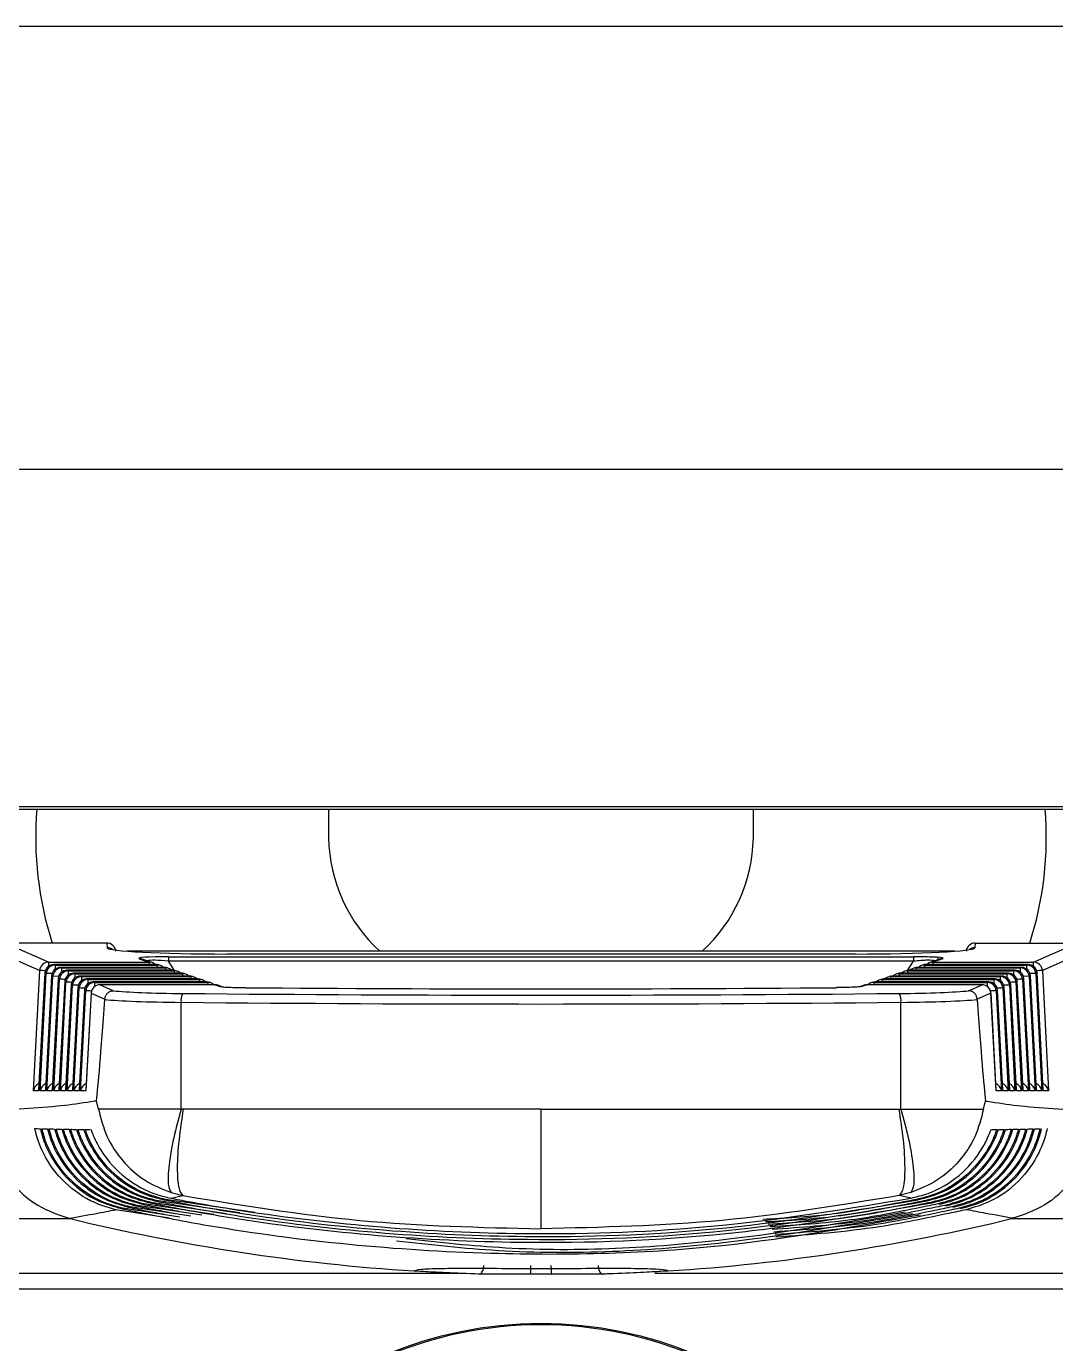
# Model space of a CAD drawing. Extents: x 16.5 to 113.1, y 4.4 to 84.5.
# Drawn here: x 53.378 to 54.541, y 14.516 to 16.003 of the extents above; entities that cross this region are included whole.
import ezdxf

# ---------------------------------------------------------------- set-up
doc = ezdxf.new("R2010")
doc.units = 0
doc.header["$MEASUREMENT"] = 0
doc.layers.add('OBJECT', color=7, linetype='CONTINUOUS')

msp = doc.modelspace()

# ---------------------------------------------------------------- linework, layer by layer
at = {"layer": 'OBJECT'}
for p, q in [((52.0953, 16.0035), (55.8242, 16.0035)), ((52.0008, 15.5035), (55.9187, 15.5035)), ((53.7197, 15.1194), (53.7197, 15.0868)), ((54.1997, 15.0868), (54.1997, 15.1194)), ((53.3442, 14.9586), (53.3933, 14.937)), ((53.4032, 14.9465), (53.3541, 14.9681)), ((53.4692, 14.9681), (53.3542, 14.9681)), ((53.4692, 14.9681), (53.4696, 14.9627)), ((53.4692, 14.9681), (53.4692, 14.9681)), ((54.4274, 14.9588), (53.492, 14.9588)), ((54.3147, 14.9557), (53.6047, 14.9557)), ((54.3147, 14.9557), (53.6047, 14.9557)), ((53.6047, 14.9557), (53.6047, 14.9557)), ((54.3147, 14.9557), (54.3147, 14.9557)), ((54.4503, 14.9681), (54.4498, 14.9627)), ((54.4503, 14.9681), (54.5653, 14.9681)), ((54.4503, 14.9681), (54.4503, 14.9681)), ((54.5163, 14.9465), (54.5653, 14.9681)), ((54.5752, 14.9586), (54.5262, 14.937)), ((53.4032, 14.9465), (53.517, 14.9465)), ((53.4032, 14.9465), (53.4032, 14.9418)), ((53.5247, 14.9438), (53.4092, 14.9438)), ((53.4092, 14.9438), (53.4106, 14.9432)), ((53.5247, 14.9438), (53.4092, 14.9438)), ((53.4092, 14.9438), (53.4092, 14.9438)), ((53.4106, 14.9432), (53.5265, 14.9432)), ((53.4106, 14.9432), (53.4106, 14.9385)), ((53.5343, 14.9406), (53.4167, 14.9406)), ((53.4167, 14.9406), (53.4181, 14.9399)), ((53.5343, 14.9406), (53.4167, 14.9406)), ((53.4167, 14.9406), (53.4167, 14.9406)), ((53.4181, 14.9399), (53.536, 14.9399)), ((53.4181, 14.9399), (53.4181, 14.9353)), ((53.5058, 14.9504), (53.517, 14.9465)), ((53.5203, 14.946), (53.509, 14.9498)), ((53.517, 14.9465), (53.517, 14.9438)), ((53.5265, 14.9432), (53.5247, 14.9438)), ((53.5247, 14.9438), (53.5247, 14.9438)), ((53.5265, 14.9406), (53.5265, 14.9432)), ((53.5298, 14.9427), (53.528, 14.9433)), ((53.536, 14.9399), (53.5343, 14.9406)), ((53.5343, 14.9406), (53.5343, 14.9406)), ((53.536, 14.9373), (53.536, 14.9399)), ((53.5393, 14.9394), (53.5375, 14.94)), ((53.5388, 14.9525), (54.3807, 14.9525)), ((53.5388, 14.9525), (53.5388, 14.9475)), ((54.3807, 14.9475), (53.5388, 14.9475)), ((53.5455, 14.9371), (53.5388, 14.9475)), ((54.3739, 14.9371), (54.3807, 14.9475)), ((54.382, 14.94), (54.3802, 14.9394)), ((54.3807, 14.9525), (54.3807, 14.9475)), ((54.3852, 14.9406), (54.3834, 14.9399)), ((54.3834, 14.9399), (54.5014, 14.9399)), ((54.3834, 14.9399), (54.3834, 14.9373)), ((54.5028, 14.9406), (54.3852, 14.9406)), ((54.5028, 14.9406), (54.3852, 14.9406)), ((54.3852, 14.9406), (54.3852, 14.9406)), ((54.3915, 14.9433), (54.3897, 14.9427)), ((54.3947, 14.9438), (54.3929, 14.9432)), ((54.3929, 14.9432), (54.5088, 14.9432)), ((54.3929, 14.9432), (54.3929, 14.9406)), ((54.5102, 14.9438), (54.3947, 14.9438)), ((54.5102, 14.9438), (54.3947, 14.9438)), ((54.3947, 14.9438), (54.3947, 14.9438)), ((54.4104, 14.9498), (54.3992, 14.946)), ((54.4137, 14.9504), (54.4025, 14.9465)), ((54.4025, 14.9465), (54.5163, 14.9465)), ((54.4025, 14.9438), (54.4025, 14.9465)), ((54.4101, 14.9497), (54.4073, 14.9497)), ((54.5014, 14.9399), (54.5028, 14.9406)), ((54.5014, 14.9353), (54.5014, 14.9399)), ((54.5028, 14.9406), (54.5028, 14.9406)), ((54.5088, 14.9432), (54.5102, 14.9438)), ((54.5088, 14.9385), (54.5088, 14.9432)), ((54.5102, 14.9438), (54.5102, 14.9438)), ((54.5163, 14.9418), (54.5163, 14.9465)), ((53.3862, 14.8011), (53.3933, 14.937)), ((53.3992, 14.9344), (53.3921, 14.8023)), ((53.3993, 14.9344), (53.3921, 14.8011)), ((53.3938, 14.8011), (53.4007, 14.9338)), ((53.3993, 14.9344), (53.3992, 14.9344)), ((53.4007, 14.9338), (53.3993, 14.9344)), ((53.4067, 14.9311), (53.3997, 14.8023)), ((53.4068, 14.9311), (53.3998, 14.8011)), ((53.4015, 14.8011), (53.4082, 14.9305)), ((53.4068, 14.9311), (53.4067, 14.9311)), ((53.4082, 14.9305), (53.4068, 14.9311)), ((53.4141, 14.9278), (53.4074, 14.8023)), ((53.4142, 14.9278), (53.4074, 14.8011)), ((53.4145, 14.9302), (53.4082, 14.9305)), ((53.4091, 14.8011), (53.4156, 14.9272)), ((53.4142, 14.9278), (53.4141, 14.9278)), ((53.4156, 14.9272), (53.4142, 14.9278)), ((53.4216, 14.9246), (53.415, 14.8023)), ((53.4216, 14.9245), (53.415, 14.8011)), ((53.4167, 14.8011), (53.423, 14.9239)), ((53.4216, 14.9245), (53.4216, 14.9246)), ((53.423, 14.9239), (53.4216, 14.9245)), ((53.5438, 14.9373), (53.4241, 14.9373)), ((53.4241, 14.9373), (53.4255, 14.9367)), ((53.5438, 14.9373), (53.4241, 14.9373)), ((53.4241, 14.9373), (53.4241, 14.9373)), ((53.4255, 14.9367), (53.5456, 14.9367)), ((53.4255, 14.9367), (53.4255, 14.932)), ((53.5533, 14.934), (53.4315, 14.934)), ((53.4315, 14.934), (53.433, 14.9334)), ((53.5533, 14.934), (53.4315, 14.934)), ((53.4315, 14.934), (53.4315, 14.934)), ((53.433, 14.9334), (53.5551, 14.9334)), ((53.433, 14.9334), (53.433, 14.9287)), ((53.5628, 14.9308), (53.439, 14.9308)), ((53.439, 14.9308), (53.439, 14.9307)), ((53.439, 14.9307), (53.4404, 14.9301)), ((53.5628, 14.9307), (53.439, 14.9307)), ((53.4404, 14.9301), (53.5646, 14.9301)), ((53.4404, 14.9301), (53.4404, 14.9255)), ((53.5723, 14.9275), (53.4464, 14.9275)), ((53.4464, 14.9275), (53.4478, 14.9268)), ((53.5723, 14.9275), (53.4464, 14.9275)), ((53.4464, 14.9275), (53.4464, 14.9275)), ((53.4478, 14.9268), (53.5741, 14.9268)), ((53.4478, 14.9268), (53.4478, 14.9222)), ((53.5818, 14.9242), (53.4538, 14.9242)), ((53.4538, 14.9242), (53.4553, 14.9236)), ((53.5818, 14.9242), (53.4538, 14.9242)), ((53.4538, 14.9242), (53.4538, 14.9242)), ((53.4553, 14.9236), (53.5836, 14.9236)), ((53.4553, 14.9236), (53.4553, 14.9189)), ((53.5456, 14.9367), (53.5438, 14.9373)), ((53.5438, 14.9373), (53.5438, 14.9373)), ((53.5456, 14.934), (53.5456, 14.9367)), ((53.5488, 14.9361), (53.547, 14.9368)), ((53.5551, 14.9334), (53.5533, 14.934)), ((53.5533, 14.934), (53.5533, 14.934)), ((53.5551, 14.9308), (53.5551, 14.9334)), ((53.5583, 14.9329), (53.5565, 14.9335)), ((53.5628, 14.9307), (53.5628, 14.9308)), ((53.5646, 14.9301), (53.5628, 14.9307)), ((53.5646, 14.9275), (53.5646, 14.9301)), ((53.5679, 14.9296), (53.566, 14.9302)), ((53.5741, 14.9268), (53.5723, 14.9275)), ((53.5723, 14.9275), (53.5723, 14.9275)), ((53.5741, 14.9242), (53.5741, 14.9268)), ((53.5774, 14.9263), (53.5756, 14.9269)), ((53.5836, 14.9236), (53.5818, 14.9242)), ((53.5818, 14.9242), (53.5818, 14.9242)), ((53.5836, 14.9209), (53.5836, 14.9236)), ((53.5869, 14.923), (53.5851, 14.9237)), ((54.3344, 14.9237), (54.3326, 14.923)), ((54.3376, 14.9242), (54.3358, 14.9236)), ((54.3358, 14.9236), (54.4642, 14.9236)), ((54.3358, 14.9236), (54.3358, 14.9209)), ((54.4656, 14.9242), (54.3376, 14.9242)), ((54.4656, 14.9242), (54.3376, 14.9242)), ((54.3376, 14.9242), (54.3376, 14.9242)), ((54.3439, 14.9269), (54.3421, 14.9263)), ((54.3472, 14.9275), (54.3453, 14.9268)), ((54.3453, 14.9268), (54.4716, 14.9268)), ((54.3453, 14.9268), (54.3453, 14.9242)), ((54.473, 14.9275), (54.3472, 14.9275)), ((54.473, 14.9275), (54.3472, 14.9275)), ((54.3472, 14.9275), (54.3472, 14.9275)), ((54.3534, 14.9302), (54.3516, 14.9296)), ((54.3567, 14.9307), (54.3548, 14.9301)), ((54.3548, 14.9301), (54.4791, 14.9301)), ((54.3548, 14.9301), (54.3548, 14.9275)), ((54.4805, 14.9308), (54.3567, 14.9308)), ((54.3567, 14.9308), (54.3567, 14.9307)), ((54.4805, 14.9307), (54.3567, 14.9307)), ((54.3629, 14.9335), (54.3611, 14.9329)), ((54.3662, 14.934), (54.3644, 14.9334)), ((54.3644, 14.9334), (54.4865, 14.9334)), ((54.3644, 14.9334), (54.3644, 14.9308)), ((54.4879, 14.934), (54.3662, 14.934)), ((54.4879, 14.934), (54.3662, 14.934)), ((54.3662, 14.934), (54.3662, 14.934)), ((54.3724, 14.9368), (54.3706, 14.9361)), ((54.3757, 14.9373), (54.3739, 14.9367)), ((54.3739, 14.9367), (54.4939, 14.9367)), ((54.3739, 14.9367), (54.3739, 14.934)), ((54.4954, 14.9373), (54.3757, 14.9373)), ((54.4954, 14.9373), (54.3757, 14.9373)), ((54.3757, 14.9373), (54.3757, 14.9373)), ((54.4642, 14.9236), (54.4656, 14.9242)), ((54.4642, 14.9189), (54.4642, 14.9236)), ((54.4656, 14.9242), (54.4656, 14.9242)), ((54.4716, 14.9268), (54.473, 14.9275)), ((54.4716, 14.9222), (54.4716, 14.9268)), ((54.473, 14.9275), (54.473, 14.9275)), ((54.4791, 14.9301), (54.4805, 14.9307)), ((54.4791, 14.9255), (54.4791, 14.9301)), ((54.4805, 14.9307), (54.4805, 14.9308)), ((54.4865, 14.9334), (54.4879, 14.934)), ((54.4865, 14.9287), (54.4865, 14.9334)), ((54.4879, 14.934), (54.4879, 14.934)), ((54.4939, 14.9367), (54.4954, 14.9373)), ((54.4939, 14.932), (54.4939, 14.9367)), ((54.4954, 14.9373), (54.4954, 14.9373)), ((54.4978, 14.9245), (54.4964, 14.9239)), ((54.4964, 14.9239), (54.5028, 14.8011)), ((54.4979, 14.9246), (54.4978, 14.9245)), ((54.5045, 14.8011), (54.4978, 14.9245)), ((54.5045, 14.8023), (54.4979, 14.9246)), ((54.5053, 14.9278), (54.5039, 14.9272)), ((54.5039, 14.9272), (54.5104, 14.8011)), ((54.5113, 14.9305), (54.5049, 14.9302)), ((54.5121, 14.8023), (54.5053, 14.9278)), ((54.5121, 14.8011), (54.5053, 14.9278)), ((54.5053, 14.9278), (54.5053, 14.9278)), ((54.5127, 14.9311), (54.5113, 14.9305)), ((54.5113, 14.9305), (54.518, 14.8011)), ((54.5197, 14.8011), (54.5127, 14.9311)), ((54.5128, 14.9311), (54.5127, 14.9311)), ((54.5197, 14.8023), (54.5128, 14.9311)), ((54.5201, 14.9344), (54.5187, 14.9338)), ((54.5187, 14.9338), (54.5256, 14.8011)), ((54.5273, 14.8011), (54.5201, 14.9344)), ((54.5202, 14.9344), (54.5201, 14.9344)), ((54.5273, 14.8023), (54.5202, 14.9344)), ((54.5262, 14.937), (54.5332, 14.8011)), ((53.429, 14.9213), (53.4226, 14.8023)), ((53.4291, 14.9213), (53.4226, 14.8011)), ((53.4243, 14.8011), (53.4305, 14.9207)), ((53.4291, 14.9213), (53.429, 14.9213)), ((53.4305, 14.9207), (53.4291, 14.9213)), ((53.4364, 14.918), (53.4302, 14.8023)), ((53.4365, 14.918), (53.4302, 14.8011)), ((53.4319, 14.8011), (53.4379, 14.9174)), ((53.4365, 14.918), (53.4364, 14.918)), ((53.4379, 14.9174), (53.4365, 14.918)), ((53.4439, 14.9147), (53.4378, 14.8023)), ((53.4439, 14.9147), (53.4378, 14.8011)), ((53.4395, 14.8011), (53.4454, 14.9141)), ((53.4454, 14.9141), (53.4439, 14.9147)), ((53.4439, 14.9147), (53.4439, 14.9147)), ((53.4513, 14.9115), (53.4454, 14.8023)), ((53.4514, 14.9115), (53.4454, 14.8011)), ((53.4513, 14.9115), (53.4514, 14.9115)), ((53.4514, 14.9115), (53.4668, 14.9047)), ((53.5913, 14.9209), (53.4613, 14.9209)), ((53.4765, 14.9142), (53.4613, 14.9209)), ((53.5913, 14.9209), (53.4613, 14.9209)), ((53.4613, 14.9209), (53.4613, 14.9209)), ((53.5913, 14.9209), (53.5962, 14.9193)), ((53.5913, 14.9209), (53.5913, 14.9209)), ((53.5994, 14.9187), (53.5946, 14.9204)), ((54.3249, 14.9204), (54.32, 14.9187)), ((54.3281, 14.9209), (54.3233, 14.9193)), ((54.4582, 14.9209), (54.3281, 14.9209)), ((54.4582, 14.9209), (54.3281, 14.9209)), ((54.3281, 14.9209), (54.3281, 14.9209)), ((54.4429, 14.9142), (54.4582, 14.9209)), ((54.4681, 14.9115), (54.4526, 14.9047)), ((54.4582, 14.9209), (54.4582, 14.9209)), ((54.474, 14.8011), (54.4681, 14.9115)), ((54.4681, 14.9115), (54.4682, 14.9115)), ((54.474, 14.8023), (54.4682, 14.9115)), ((54.4755, 14.9147), (54.4741, 14.9141)), ((54.4741, 14.9141), (54.4799, 14.8011)), ((54.4816, 14.8011), (54.4755, 14.9147)), ((54.4756, 14.9147), (54.4755, 14.9147)), ((54.4816, 14.8023), (54.4756, 14.9147)), ((54.483, 14.918), (54.4815, 14.9174)), ((54.4815, 14.9174), (54.4875, 14.8011)), ((54.4893, 14.8023), (54.483, 14.918)), ((54.4893, 14.8011), (54.483, 14.918)), ((54.483, 14.918), (54.483, 14.918)), ((54.4904, 14.9213), (54.489, 14.9207)), ((54.489, 14.9207), (54.4952, 14.8011)), ((54.4969, 14.8011), (54.4904, 14.9213)), ((54.4905, 14.9213), (54.4904, 14.9213)), ((54.4969, 14.8023), (54.4905, 14.9213)), ((53.4668, 14.9047), (53.4668, 14.9043)), ((53.553, 14.7806), (53.553, 14.9011)), ((54.3664, 14.7806), (54.3664, 14.9011)), ((54.4526, 14.9047), (54.4527, 14.9043)), ((53.3921, 14.8011), (53.3862, 14.8011)), ((53.3998, 14.8011), (53.3938, 14.8011)), ((53.4074, 14.8011), (53.4015, 14.8011)), ((53.415, 14.8011), (53.4091, 14.8011)), ((53.4226, 14.8011), (53.4167, 14.8011)), ((53.4302, 14.8011), (53.4243, 14.8011)), ((53.4378, 14.8011), (53.4319, 14.8011)), ((53.4454, 14.8011), (53.4395, 14.8011)), ((53.4597, 14.7806), (53.4574, 14.7897)), ((54.4597, 14.7806), (54.4621, 14.7897)), ((54.4799, 14.8011), (54.474, 14.8011)), ((54.4875, 14.8011), (54.4816, 14.8011)), ((54.4952, 14.8011), (54.4893, 14.8011)), ((54.5028, 14.8011), (54.4969, 14.8011)), ((54.5104, 14.8011), (54.5045, 14.8011)), ((54.518, 14.8011), (54.5121, 14.8011)), ((54.5256, 14.8011), (54.5197, 14.8011)), ((54.5332, 14.8011), (54.5273, 14.8011)), ((53.5555, 14.7806), (53.553, 14.7806)), ((54.364, 14.7806), (54.3664, 14.7806)), ((53.5419, 14.6862), (53.555, 14.6828)), ((54.3776, 14.6862), (54.3644, 14.6828)), ((53.5017, 14.6714), (53.5033, 14.6717)), ((53.5765, 14.6606), (53.5033, 14.6717)), ((53.5097, 14.673), (53.5113, 14.6734)), ((53.5899, 14.6616), (53.5113, 14.6734)), ((53.5177, 14.6747), (53.5193, 14.6751)), ((53.6042, 14.6624), (53.5193, 14.6751)), ((53.5257, 14.6764), (53.5273, 14.6768)), ((53.6195, 14.6632), (53.5273, 14.6768)), ((53.5337, 14.6781), (53.5354, 14.6785)), ((53.6363, 14.6638), (53.5354, 14.6785)), ((53.5417, 14.6799), (53.555, 14.6828)), ((54.3777, 14.6799), (54.3644, 14.6828)), ((54.3857, 14.6781), (54.3841, 14.6785)), ((54.3937, 14.6764), (54.3921, 14.6768)), ((54.4018, 14.6747), (54.4001, 14.6751)), ((54.4098, 14.673), (54.4081, 14.6734)), ((54.4178, 14.6714), (54.4162, 14.6717)), ((52.0008, 14.6568), (53.4278, 14.6568)), ((53.4263, 14.6572), (53.4265, 14.6572)), ((53.5401, 14.6574), (53.4793, 14.6669)), ((53.4857, 14.6682), (53.4873, 14.6685)), ((53.5518, 14.6585), (53.4873, 14.6685)), ((53.4937, 14.6698), (53.4953, 14.6701)), ((53.5639, 14.6596), (53.4953, 14.6701)), ((54.4258, 14.6698), (54.4242, 14.6701)), ((54.4338, 14.6682), (54.4322, 14.6685)), ((54.4916, 14.6568), (55.9187, 14.6568)), ((54.4932, 14.6572), (54.493, 14.6572)), ((53.8163, 14.5976), (53.8163, 14.5976)), ((54.1031, 14.5976), (54.1031, 14.5976)), ((53.8702, 14.5949), (52.1748, 14.5949)), ((53.9475, 14.594), (53.9475, 14.594)), ((53.9719, 14.594), (53.9719, 14.594)), ((55.7447, 14.5949), (54.0884, 14.5949)), ((52.9073, 14.5775), (55.0121, 14.5775))]:
    msp.add_line(p, q, dxfattribs=at)
msp.add_circle((53.9597, 14.0886), 0.45, dxfattribs=at)
for centre, radius, start, end in [((53.777, 15.087), 0.3882, 175.2035, 197.8335), ((54.1443, 15.0868), 0.3864, 342.1132, 4.8497), ((53.8976, 15.0901), 0.1779, 181.0688, 227.5241), ((54.0218, 15.0901), 0.1779, 312.4759, 358.9312), ((53.4692, 14.9581), 0.01, 5, 90), ((53.4696, 14.9527), 0.01, 52.3681, 90.0221), ((54.4503, 14.9581), 0.01, 90, 175), ((54.4498, 14.9527), 0.01, 89.9779, 127.6319), ((53.4033, 14.9365), 0.01, 90.5775, 176.7662), ((53.4092, 14.9338), 0.01, 90, 176.9163), ((53.4093, 14.9338), 0.01, 90.5783, 176.7662), ((53.4107, 14.9332), 0.01, 90.5783, 176.7662), ((53.4167, 14.9306), 0.01, 90, 176.9163), ((53.4168, 14.9305), 0.01, 90.5783, 176.7662), ((53.4182, 14.9299), 0.01, 90.5775, 176.7662), ((53.5058, 14.9406), 0.00976, 71.0233, 90.4718), ((53.5171, 14.9367), 0.00976, 71.024, 90.4712), ((53.517, 14.9365), 0.01, 47.2005, 71.0172), ((53.5247, 14.9338), 0.01, 71.0172, 90), ((53.5248, 14.9341), 0.00976, 71.0233, 90.4718), ((53.5266, 14.9335), 0.00976, 71.0238, 90.4713), ((53.5265, 14.9332), 0.01, 47.226, 71.0172), ((53.5343, 14.9306), 0.01, 71.0172, 90), ((53.5343, 14.9308), 0.00976, 71.024, 90.4712), ((53.5361, 14.9302), 0.00976, 71.024, 90.4712), ((53.536, 14.93), 0.01, 47.2514, 71.0172), ((54.3834, 14.93), 0.01, 108.9828, 132.7486), ((54.3833, 14.9302), 0.00976, 89.5288, 108.976), ((54.3852, 14.9306), 0.01, 90, 108.9828), ((54.3851, 14.9308), 0.00976, 89.5288, 108.976), ((54.3929, 14.9332), 0.01, 108.9828, 132.774), ((54.3929, 14.9335), 0.00976, 89.5287, 108.9762), ((54.3947, 14.9338), 0.01, 90, 108.9828), ((54.3946, 14.9341), 0.00976, 89.5282, 108.9767), ((54.4025, 14.9365), 0.01, 108.9828, 132.7995), ((54.4024, 14.9367), 0.00976, 89.5288, 108.976), ((54.4136, 14.9406), 0.00976, 89.5282, 108.9767), ((54.5013, 14.9299), 0.01, 3.2338, 89.4225), ((54.5028, 14.9306), 0.01, 3.0837, 90), ((54.5027, 14.9305), 0.01, 3.2338, 89.4217), ((54.5087, 14.9332), 0.01, 3.2338, 89.4217), ((54.5102, 14.9338), 0.01, 3.0837, 90), ((54.5101, 14.9338), 0.01, 3.2338, 89.4217), ((54.5162, 14.9365), 0.01, 3.2338, 89.4225), ((53.3861, 14.6819), 0.2552, 86.9544, 88.3925), ((53.3918, 14.6351), 0.2988, 87.0612, 88.2881), ((53.4241, 14.9273), 0.01, 90, 176.9163), ((53.4242, 14.9273), 0.01, 90.5783, 176.7662), ((53.4256, 14.9266), 0.01, 90.5783, 176.7662), ((53.4055, 14.6009), 0.3265, 87.1156, 88.2357), ((53.4315, 14.924), 0.01, 90, 176.9163), ((53.4316, 14.924), 0.01, 90.5781, 176.7667), ((53.4331, 14.9234), 0.01, 90.5775, 176.7662), ((53.4172, 14.701), 0.223, 86.8566, 88.4944), ((53.439, 14.9208), 0.01, 90, 176.9163), ((53.4391, 14.9207), 0.01, 90.5781, 176.7667), ((53.4405, 14.9201), 0.01, 90.5775, 176.7662), ((53.4464, 14.9175), 0.01, 90, 176.9163), ((53.4465, 14.9174), 0.01, 90.5782, 176.7665), ((53.4479, 14.9168), 0.01, 90.5782, 176.7657), ((53.4538, 14.9142), 0.01, 90, 176.9163), ((53.4539, 14.9142), 0.01, 90.5783, 176.7664), ((53.4554, 14.9135), 0.01, 90.5773, 176.7666), ((53.5438, 14.9273), 0.01, 71.0172, 90), ((53.5438, 14.9275), 0.00976, 71.024, 90.4712), ((53.5456, 14.9269), 0.00975, 71.0131, 90.477), ((53.5456, 14.9267), 0.01, 47.2769, 71.0172), ((53.5533, 14.924), 0.01, 71.0172, 90), ((53.5534, 14.9243), 0.00976, 71.0233, 90.4718), ((53.5552, 14.9236), 0.00976, 71.024, 90.4712), ((53.5551, 14.9234), 0.01, 47.3024, 71.0172), ((53.5628, 14.9208), 0.01, 71.0172, 90), ((53.5629, 14.921), 0.00976, 71.0233, 90.4718), ((53.5647, 14.9204), 0.00976, 71.0233, 90.4718), ((53.5646, 14.9201), 0.01, 47.3279, 71.0172), ((53.5723, 14.9175), 0.01, 71.0172, 90), ((53.5724, 14.9177), 0.00976, 71.024, 90.4712), ((53.5742, 14.9171), 0.00976, 71.024, 90.4712), ((53.5741, 14.9169), 0.01, 47.3534, 71.0172), ((53.5818, 14.9142), 0.01, 71.0172, 90), ((53.5819, 14.9144), 0.00976, 71.0233, 90.4718), ((53.5837, 14.9138), 0.00976, 71.0233, 90.4718), ((54.3357, 14.9138), 0.00976, 89.5282, 108.9767), ((54.3376, 14.9142), 0.01, 90, 108.9828), ((54.3376, 14.9144), 0.00976, 89.5282, 108.9767), ((54.3453, 14.9169), 0.01, 108.9828, 132.6466), ((54.3452, 14.9171), 0.00976, 89.5288, 108.976), ((54.3472, 14.9175), 0.01, 90, 108.9828), ((54.3471, 14.9177), 0.00976, 89.5288, 108.976), ((54.3548, 14.9201), 0.01, 108.9828, 132.6721), ((54.3548, 14.9204), 0.00976, 89.5282, 108.9767), ((54.3567, 14.9208), 0.01, 90, 108.9828), ((54.3566, 14.921), 0.00976, 89.5282, 108.9767), ((54.3644, 14.9234), 0.01, 108.9828, 132.6976), ((54.3643, 14.9236), 0.00976, 89.5288, 108.976), ((54.3662, 14.924), 0.01, 90, 108.9828), ((54.3661, 14.9243), 0.00976, 89.5282, 108.9767), ((54.3739, 14.9267), 0.01, 108.9828, 132.7231), ((54.3738, 14.9269), 0.00975, 89.523, 108.9869), ((54.3757, 14.9273), 0.01, 90, 108.9828), ((54.3756, 14.9275), 0.00976, 89.5288, 108.976), ((54.4641, 14.9135), 0.01, 3.2334, 89.4227), ((54.4656, 14.9142), 0.01, 3.0837, 90), ((54.4655, 14.9142), 0.01, 3.2336, 89.4217), ((54.4715, 14.9168), 0.01, 3.2343, 89.4218), ((54.473, 14.9175), 0.01, 3.0837, 90), ((54.4729, 14.9174), 0.01, 3.2335, 89.4218), ((54.479, 14.9201), 0.01, 3.2338, 89.4225), ((54.4805, 14.9208), 0.01, 3.0837, 90), ((54.4804, 14.9207), 0.01, 3.2333, 89.4219), ((54.4864, 14.9234), 0.01, 3.2338, 89.4225), ((54.4879, 14.924), 0.01, 3.0837, 90), ((54.4878, 14.924), 0.01, 3.2333, 89.4219), ((54.5023, 14.701), 0.223, 91.5056, 93.1434), ((54.4938, 14.9266), 0.01, 3.2338, 89.4217), ((54.4954, 14.9273), 0.01, 3.0837, 90), ((54.4952, 14.9273), 0.01, 3.2338, 89.4217), ((54.5139, 14.6009), 0.3265, 91.7643, 92.8844), ((54.5277, 14.6351), 0.2988, 91.7119, 92.9388), ((54.5321, 14.7137), 0.2234, 91.5052, 93.1478), ((53.4246, 14.6977), 0.223, 86.8588, 88.4945), ((53.4321, 14.6948), 0.2226, 86.8581, 88.4949), ((53.4395, 14.6911), 0.2231, 86.8619, 88.4934), ((53.4613, 14.9109), 0.01, 90, 176.9163), ((53.4614, 14.9109), 0.01, 90.5785, 176.7662), ((53.57, 14.9032), 0.0171, 152.4553, 187.0246), ((53.5836, 14.9136), 0.01, 47.3789, 71.0172), ((53.5913, 14.9109), 0.01, 71.0172, 90), ((53.5914, 14.9112), 0.00976, 71.0233, 90.4718), ((53.5963, 14.9095), 0.00976, 71.0233, 90.4718), ((54.3232, 14.9095), 0.00976, 89.5282, 108.9767), ((54.3281, 14.9109), 0.01, 90, 108.9828), ((54.328, 14.9112), 0.00976, 89.5282, 108.9767), ((54.3358, 14.9136), 0.01, 108.9828, 132.6211), ((54.3495, 14.9032), 0.0171, 352.9754, 27.5447), ((54.4582, 14.9109), 0.01, 3.0837, 90), ((54.4581, 14.9109), 0.01, 3.2338, 89.4215), ((54.4799, 14.6911), 0.2231, 91.5066, 93.1381), ((54.4874, 14.6948), 0.2226, 91.5051, 93.1419), ((54.4948, 14.6977), 0.223, 91.5055, 93.1412), ((53.9597, 16.8431), 2.25, 256.2899, 266.3463), ((53.9597, 16.8431), 2.25, 273.6537, 283.7101), ((53.9597, 14.0886), 0.4483, 66.4043, 113.5957)]:
    msp.add_arc(centre, radius, start, end, dxfattribs=at)
for centre, major_axis, ratio, start_param, end_param in [((53.6051, 14.9628), (0.1355, 0), 0.052561, 3.146183, 4.709383), ((54.3143, 14.9628), (0.1355, 0), 0.052561, 4.715395, 6.278595), ((53.5535, 14.95), (0.0482, -0.0008), 0.049658, 1.8811, 3.292626), ((53.5535, 14.94), (0.04, -0.0068), 0.131783, 1.969122, 2.906286), ((54.366, 14.95), (0.0482, 0.0008), 0.049658, 6.132152, 7.543678), ((54.366, 14.94), (0.04, 0.0068), 0.131783, 0.687541, 1.17247), ((54.366, 14.94), (0.04, 0.0068), 0.131783, 0.235307, 0.687541), ((53.5747, 14.9168), (0.11, 0), 0.052802, 3.609101, 4.530635), ((53.9597, 15.0275), (2.24, 0), 0.052802, 4.530635, 4.894143), ((53.9597, 15.0309), (2.1693, 0), 0.052827, 4.557874, 4.866904), ((54.3447, 14.9168), (0.11, 0), 0.052802, 4.894143, 5.815677), ((53.5747, 17.0703), (0.1191, 2.2897), 0.00637, 3.231059, 3.472172), ((53.5747, 14.9068), (0.12, 0), 0.048402, 3.594014, 4.530635), ((53.9597, 15.0175), (2.25, 0), 0.052568, 4.530635, 4.894143), ((54.3447, 14.9068), (0.12, 0), 0.048402, 4.894143, 5.830764), ((54.3447, 17.0703), (-0.1191, 2.2897), 0.00637, 2.811013, 3.052126), ((53.3961, 14.8006), (0.0077, 0.00731), 0.885668, 1.241251, 2.26901), ((53.4038, 14.8006), (0.0077, 0.00731), 0.885668, 1.241251, 2.26901), ((53.4114, 14.8006), (0.0077, 0.00731), 0.885668, 1.241251, 2.26901), ((53.419, 14.8006), (0.0077, 0.00731), 0.885668, 1.241251, 2.26901), ((53.4266, 14.8006), (0.0077, 0.00731), 0.885668, 1.241251, 2.26901), ((53.4342, 14.8006), (0.0077, 0.00731), 0.885668, 1.241251, 2.26901), ((53.4418, 14.8006), (0.0077, 0.00731), 0.885668, 1.241251, 2.26901), ((53.4494, 14.8006), (0.0077, 0.00731), 0.885668, 1.241251, 2.26901), ((54.47, 14.8006), (0.0077, -0.00731), 0.885668, 0.872583, 1.900342), ((54.4776, 14.8006), (0.0077, -0.00731), 0.885668, 0.872583, 1.900342), ((54.4852, 14.8006), (0.0077, -0.00731), 0.885668, 0.872583, 1.900342), ((54.4929, 14.8006), (0.0077, -0.00731), 0.885668, 0.872583, 1.900342), ((54.5005, 14.8006), (0.0077, -0.00731), 0.885668, 0.872583, 1.900342), ((54.5081, 14.8006), (0.0077, -0.00731), 0.885668, 0.872583, 1.900342), ((54.5157, 14.8006), (0.0077, -0.00731), 0.885668, 0.872583, 1.900342), ((54.5233, 14.8006), (0.0077, -0.00731), 0.885668, 0.872583, 1.900342), ((53.9597, 14.5863), (0.1429, 0), 0.054262, 1.485384, 1.656209)]:
    msp.add_ellipse(centre, major_axis=major_axis, ratio=ratio, start_param=start_param, end_param=end_param, dxfattribs=at)
for points, knots in [([(53.3219, 15.1222), (53.4128, 15.1222), (53.595, 15.1222), (53.9028, 15.1222), (54.2392, 15.1222), (54.4793, 15.1222), (54.5975, 15.1222)], [0, 0, 0, 0, 0.215255, 0.431981, 0.720155, 1, 1, 1, 1]), ([(53.3247, 15.1194), (53.4155, 15.1194), (53.5977, 15.1194), (53.9046, 15.1194), (54.2393, 15.1194), (54.4774, 15.1194), (54.5947, 15.1194)], [0, 0, 0, 0, 0.216142, 0.433859, 0.72104, 1, 1, 1, 1]), ([(54.409, 14.9517), (54.408, 14.9518), (54.405, 14.9521), (54.3955, 14.9524), (54.3865, 14.9525), (54.3813, 14.9525), (54.3807, 14.9525)], [0, 0, 0, 0, 0.168657, 0.528921, 0.947396, 1, 1, 1, 1]), ([(53.4668, 14.9047), (53.467, 14.9058), (53.4673, 14.908), (53.4691, 14.9109), (53.4717, 14.913), (53.4742, 14.914), (53.4759, 14.9142), (53.4765, 14.9142), (53.4765, 14.9142)], [0, 0, 0, 0, 0.219279, 0.438503, 0.65924, 0.882985, 0.985836, 1, 1, 1, 1]), ([(53.5962, 14.9193), (53.5971, 14.9191), (53.599, 14.9186), (53.6064, 14.9182), (53.6157, 14.9178), (53.6226, 14.9178), (53.6259, 14.9177)], [0, 0, 0, 0, 0.261885, 0.524406, 0.776422, 1, 1, 1, 1]), ([(54.3233, 14.9193), (54.3223, 14.9191), (54.3205, 14.9186), (54.3131, 14.9182), (54.3038, 14.9178), (54.2968, 14.9178), (54.2936, 14.9177)], [0, 0, 0, 0, 0.261885, 0.524406, 0.776422, 1, 1, 1, 1]), ([(54.4526, 14.9047), (54.4525, 14.9058), (54.4521, 14.908), (54.4503, 14.9109), (54.4478, 14.913), (54.4452, 14.914), (54.4436, 14.9142), (54.443, 14.9142), (54.4429, 14.9142)], [0, 0, 0, 0, 0.219279, 0.438503, 0.65924, 0.882985, 0.985836, 1, 1, 1, 1]), ([(53.4574, 14.7897), (53.4567, 14.7896), (53.4532, 14.789), (53.4384, 14.7868), (53.41, 14.7828), (53.3845, 14.7814), (53.3702, 14.7806)], [0, 0, 0, 0, 0.024147, 0.120738, 0.507103, 1, 1, 1, 1]), ([(54.4621, 14.7897), (54.4628, 14.7896), (54.4663, 14.789), (54.4811, 14.7868), (54.5095, 14.7828), (54.535, 14.7814), (54.5493, 14.7806)], [0, 0, 0, 0, 0.024147, 0.120738, 0.507103, 1, 1, 1, 1]), ([(53.553, 14.7806), (53.5424, 14.7806), (53.5211, 14.7806), (53.4937, 14.7806), (53.4717, 14.7806), (53.4637, 14.7806), (53.4597, 14.7806)], [0, 0, 0, 0, 0.249999, 0.5, 0.750001, 1, 1, 1, 1]), ([(53.4597, 14.7806), (53.4624, 14.7699), (53.4679, 14.7485), (53.4866, 14.7209), (53.5113, 14.6985), (53.5317, 14.6903), (53.5419, 14.6862)], [0, 0, 0, 0, 0.25, 0.5, 0.75, 1, 1, 1, 1]), ([(53.553, 14.7806), (53.5501, 14.7694), (53.5439, 14.7464), (53.5388, 14.7161), (53.5377, 14.6936), (53.5405, 14.6886), (53.5419, 14.6862)], [0, 0, 0, 0, 0.2415612, 0.5000009, 0.7584397, 1, 1, 1, 1]), ([(53.5555, 14.7806), (53.5537, 14.7689), (53.55, 14.7445), (53.5482, 14.7127), (53.5497, 14.6896), (53.5533, 14.685), (53.555, 14.6828)], [0, 0, 0, 0, 0.24117, 0.5, 0.758832, 1, 1, 1, 1]), ([(53.9597, 14.7806), (53.8919, 14.7806), (53.7564, 14.7806), (53.6224, 14.7806), (53.5555, 14.7806)], [0, 0, 0, 0, 0.5, 1, 1, 1, 1]), ([(53.9597, 14.7806), (54.0275, 14.7806), (54.1631, 14.7806), (54.297, 14.7806), (54.364, 14.7806)], [0, 0, 0, 0, 0.5, 1, 1, 1, 1]), ([(53.9597, 14.7806), (53.9597, 14.7641), (53.9597, 14.7298), (53.9597, 14.6851), (53.9597, 14.6534), (53.9597, 14.6479), (53.9597, 14.6453)], [0, 0, 0, 0, 0.240773, 0.5, 0.759228, 1, 1, 1, 1]), ([(54.364, 14.7806), (54.3658, 14.7689), (54.3695, 14.7445), (54.3712, 14.7127), (54.3697, 14.6896), (54.3661, 14.685), (54.3644, 14.6828)], [0, 0, 0, 0, 0.24117, 0.5, 0.758832, 1, 1, 1, 1]), ([(54.3664, 14.7806), (54.3694, 14.7694), (54.3755, 14.7464), (54.3806, 14.7161), (54.3818, 14.6936), (54.379, 14.6886), (54.3776, 14.6862)], [0, 0, 0, 0, 0.2415612, 0.5000009, 0.7584397, 1, 1, 1, 1]), ([(54.3664, 14.7806), (54.3771, 14.7806), (54.3984, 14.7806), (54.4258, 14.7806), (54.4478, 14.7806), (54.4557, 14.7806), (54.4597, 14.7806)], [0, 0, 0, 0, 0.249999, 0.5, 0.750001, 1, 1, 1, 1]), ([(54.4597, 14.7806), (54.457, 14.7699), (54.4516, 14.7485), (54.4328, 14.7209), (54.4081, 14.6985), (54.3878, 14.6903), (54.3776, 14.6862)], [0, 0, 0, 0, 0.25, 0.5, 0.75, 1, 1, 1, 1]), ([(53.3347, 14.7734), (53.3361, 14.7599), (53.3388, 14.733), (53.3596, 14.6973), (53.3893, 14.6699), (53.4142, 14.6614), (53.4263, 14.6572)], [0, 0, 0, 0, 0.253584, 0.507165, 0.760848, 1, 1, 1, 1]), ([(54.5847, 14.7734), (54.5834, 14.7599), (54.5806, 14.733), (54.5598, 14.6973), (54.5301, 14.6699), (54.5052, 14.6614), (54.4932, 14.6572)], [0, 0, 0, 0, 0.253584, 0.507165, 0.760848, 1, 1, 1, 1]), ([(53.3879, 14.7585), (53.3887, 14.7585), (53.3908, 14.7584), (53.3929, 14.7584), (53.3941, 14.7584)], [0, 0, 0, 0, 0.412557, 1, 1, 1, 1]), ([(53.4793, 14.6669), (53.4728, 14.6687), (53.4533, 14.6741), (53.4242, 14.6925), (53.4012, 14.7209), (53.3912, 14.7444), (53.3885, 14.7558), (53.3879, 14.7585)], [0, 0, 0, 0, 0.147376, 0.444496, 0.741154, 0.940222, 1, 1, 1, 1]), ([(53.3941, 14.7584), (53.3947, 14.7558), (53.397, 14.7467), (53.4056, 14.7254), (53.4257, 14.698), (53.4556, 14.6768), (53.4771, 14.6707), (53.4857, 14.6682)], [0, 0, 0, 0, 0.059553, 0.208066, 0.505163, 0.802607, 1, 1, 1, 1]), ([(53.3959, 14.7583), (53.3968, 14.7583), (53.3988, 14.7583), (53.4009, 14.7582), (53.4021, 14.7582)], [0, 0, 0, 0, 0.412532, 1, 1, 1, 1]), ([(53.4873, 14.6685), (53.4808, 14.6703), (53.4613, 14.6755), (53.4321, 14.6939), (53.4093, 14.7219), (53.3993, 14.7448), (53.3966, 14.7557), (53.3959, 14.7583)], [0, 0, 0, 0, 0.148954, 0.44926, 0.7491, 0.940502, 1, 1, 1, 1]), ([(53.4021, 14.7582), (53.4028, 14.7556), (53.4053, 14.7466), (53.4141, 14.7256), (53.4346, 14.6984), (53.4644, 14.678), (53.4855, 14.6721), (53.4937, 14.6698)], [0, 0, 0, 0, 0.059276, 0.209421, 0.509831, 0.810598, 1, 1, 1, 1]), ([(53.4953, 14.6701), (53.4888, 14.6718), (53.4693, 14.6771), (53.44, 14.6953), (53.4174, 14.7229), (53.4075, 14.7452), (53.4046, 14.7556), (53.4039, 14.7582)], [0, 0, 0, 0, 0.150605, 0.454244, 0.75741, 0.940779, 1, 1, 1, 1]), ([(53.4039, 14.7582), (53.4048, 14.7581), (53.4069, 14.7581), (53.409, 14.7581), (53.4102, 14.758)], [0, 0, 0, 0, 0.412495, 1, 1, 1, 1]), ([(53.4102, 14.758), (53.4109, 14.7555), (53.4135, 14.7466), (53.4226, 14.7257), (53.4436, 14.6989), (53.4733, 14.6792), (53.494, 14.6735), (53.5017, 14.6714)], [0, 0, 0, 0, 0.059002, 0.210856, 0.514734, 0.81898, 1, 1, 1, 1]), ([(53.412, 14.758), (53.4129, 14.758), (53.415, 14.758), (53.4171, 14.7579), (53.4183, 14.7579)], [0, 0, 0, 0, 0.4124702, 1, 1, 1, 1]), ([(53.5033, 14.6717), (53.4968, 14.6734), (53.4773, 14.6786), (53.4479, 14.6967), (53.4255, 14.7239), (53.4156, 14.7457), (53.4128, 14.7555), (53.412, 14.758)], [0, 0, 0, 0, 0.152333, 0.459461, 0.766109, 0.941054, 1, 1, 1, 1]), ([(53.4183, 14.7579), (53.4191, 14.7554), (53.4218, 14.7466), (53.4312, 14.7259), (53.4526, 14.6993), (53.4822, 14.6804), (53.5024, 14.675), (53.5097, 14.673)], [0, 0, 0, 0, 0.058732, 0.212375, 0.519887, 0.827778, 1, 1, 1, 1]), ([(53.4202, 14.7579), (53.421, 14.7578), (53.4232, 14.7578), (53.4253, 14.7578), (53.4265, 14.7577)], [0, 0, 0, 0, 0.4124332, 1, 1, 1, 1]), ([(53.5113, 14.6734), (53.5048, 14.6751), (53.4853, 14.6802), (53.4559, 14.6982), (53.4336, 14.7249), (53.4238, 14.7461), (53.4209, 14.7554), (53.4202, 14.7579)], [0, 0, 0, 0, 0.154143, 0.464926, 0.775223, 0.941326, 1, 1, 1, 1]), ([(53.4265, 14.7577), (53.4273, 14.7553), (53.4301, 14.7466), (53.4399, 14.726), (53.4616, 14.6998), (53.4911, 14.6816), (53.5109, 14.6765), (53.5177, 14.6747)], [0, 0, 0, 0, 0.0584636, 0.2139826, 0.5253072, 0.8370208, 1, 1, 1, 1]), ([(53.4284, 14.7577), (53.4292, 14.7577), (53.4313, 14.7576), (53.4335, 14.7576), (53.4347, 14.7576)], [0, 0, 0, 0, 0.4123962, 1, 1, 1, 1]), ([(53.5193, 14.6751), (53.5128, 14.6767), (53.4933, 14.6817), (53.4638, 14.6997), (53.4418, 14.7259), (53.432, 14.7465), (53.4291, 14.7553), (53.4284, 14.7577)], [0, 0, 0, 0, 0.156042, 0.470658, 0.7847814, 0.9415951, 1, 1, 1, 1]), ([(53.4347, 14.7576), (53.4355, 14.7552), (53.4385, 14.7466), (53.4485, 14.7262), (53.4707, 14.7003), (53.5, 14.6829), (53.5194, 14.678), (53.5257, 14.6764)], [0, 0, 0, 0, 0.058199, 0.215687, 0.531014, 0.846742, 1, 1, 1, 1]), ([(53.4366, 14.7575), (53.4375, 14.7575), (53.4396, 14.7575), (53.4417, 14.7574), (53.443, 14.7574)], [0, 0, 0, 0, 0.412352, 1, 1, 1, 1]), ([(53.5273, 14.6768), (53.5208, 14.6784), (53.5012, 14.6834), (53.4717, 14.7012), (53.45, 14.727), (53.4402, 14.747), (53.4374, 14.7552), (53.4366, 14.7575)], [0, 0, 0, 0, 0.158035, 0.476676, 0.794816, 0.94186, 1, 1, 1, 1]), ([(53.443, 14.7574), (53.4438, 14.7551), (53.4469, 14.7465), (53.4572, 14.7264), (53.4798, 14.7009), (53.509, 14.6842), (53.5279, 14.6796), (53.5337, 14.6781)], [0, 0, 0, 0, 0.057936, 0.217495, 0.537029, 0.856977, 1, 1, 1, 1]), ([(53.4448, 14.7574), (53.4457, 14.7574), (53.4479, 14.7573), (53.45, 14.7573), (53.4513, 14.7572)], [0, 0, 0, 0, 0.412308, 1, 1, 1, 1]), ([(53.5354, 14.6785), (53.5289, 14.6801), (53.5092, 14.685), (53.4796, 14.7027), (53.4581, 14.7281), (53.4484, 14.7474), (53.4457, 14.7551), (53.4448, 14.7574)], [0, 0, 0, 0, 0.16013, 0.483001, 0.805363, 0.942123, 1, 1, 1, 1]), ([(53.4513, 14.7572), (53.4521, 14.755), (53.4553, 14.7465), (53.466, 14.7266), (53.489, 14.7014), (53.518, 14.6855), (53.5364, 14.6811), (53.5417, 14.6799)], [0, 0, 0, 0, 0.057677, 0.219413, 0.543377, 0.867764, 1, 1, 1, 1]), ([(54.3777, 14.6799), (54.3842, 14.6815), (54.4039, 14.6863), (54.4336, 14.704), (54.4549, 14.729), (54.4646, 14.7478), (54.4673, 14.755), (54.4682, 14.7572)], [0, 0, 0, 0, 0.161729, 0.488574, 0.814943, 0.942319, 1, 1, 1, 1]), ([(54.4746, 14.7574), (54.4738, 14.7551), (54.4707, 14.7465), (54.4603, 14.7264), (54.4377, 14.701), (54.4086, 14.6845), (54.3899, 14.6799), (54.3841, 14.6785)], [0, 0, 0, 0, 0.057874, 0.218012, 0.538018, 0.858388, 1, 1, 1, 1]), ([(54.3857, 14.6781), (54.3922, 14.6798), (54.4119, 14.6847), (54.4415, 14.7024), (54.4631, 14.7279), (54.4729, 14.7474), (54.4757, 14.7551), (54.4765, 14.7574)], [0, 0, 0, 0, 0.159551, 0.48199, 0.803962, 0.942061, 1, 1, 1, 1]), ([(54.4829, 14.7575), (54.4821, 14.7552), (54.4791, 14.7465), (54.469, 14.7263), (54.4469, 14.7005), (54.4176, 14.6832), (54.3984, 14.6783), (54.3921, 14.6768)], [0, 0, 0, 0, 0.058136, 0.21618, 0.531949, 0.848068, 1, 1, 1, 1]), ([(54.3937, 14.6764), (54.4002, 14.6781), (54.4199, 14.683), (54.4495, 14.7009), (54.4713, 14.7268), (54.4811, 14.7469), (54.4839, 14.7552), (54.4847, 14.7576)], [0, 0, 0, 0, 0.157481, 0.475733, 0.793524, 0.941798, 1, 1, 1, 1]), ([(54.4911, 14.7577), (54.4903, 14.7553), (54.4875, 14.7466), (54.4777, 14.7261), (54.456, 14.7), (54.4266, 14.6819), (54.4069, 14.6768), (54.4001, 14.6751)], [0, 0, 0, 0, 0.0584018, 0.2144517, 0.5261926, 0.8382684, 1, 1, 1, 1]), ([(54.4018, 14.6747), (54.4082, 14.6764), (54.4279, 14.6814), (54.4574, 14.6994), (54.4794, 14.7258), (54.4893, 14.7465), (54.4922, 14.7553), (54.4929, 14.7577)], [0, 0, 0, 0, 0.155511, 0.469778, 0.783591, 0.941533, 1, 1, 1, 1]), ([(54.4993, 14.7579), (54.4985, 14.7554), (54.4958, 14.7466), (54.4864, 14.7259), (54.465, 14.6995), (54.4355, 14.6806), (54.4153, 14.6753), (54.4081, 14.6734)], [0, 0, 0, 0, 0.058671, 0.212822, 0.520728, 0.828954, 1, 1, 1, 1]), ([(54.4098, 14.673), (54.4163, 14.6747), (54.4358, 14.6798), (54.4653, 14.6979), (54.4876, 14.7247), (54.4975, 14.746), (54.5004, 14.7554), (54.5011, 14.7579)], [0, 0, 0, 0, 0.153634, 0.464105, 0.774128, 0.941265, 1, 1, 1, 1]), ([(54.5074, 14.758), (54.5067, 14.7555), (54.5041, 14.7466), (54.495, 14.7258), (54.474, 14.699), (54.4444, 14.6794), (54.4238, 14.6738), (54.4162, 14.6717)], [0, 0, 0, 0, 0.058943, 0.211284, 0.515534, 0.820092, 1, 1, 1, 1]), ([(54.4178, 14.6714), (54.4243, 14.6731), (54.4438, 14.6783), (54.4732, 14.6964), (54.4957, 14.7237), (54.5057, 14.7456), (54.5085, 14.7555), (54.5092, 14.758)], [0, 0, 0, 0, 0.151845, 0.458696, 0.765104, 0.940995, 1, 1, 1, 1]), ([(54.5155, 14.7582), (54.5148, 14.7556), (54.5124, 14.7466), (54.5035, 14.7256), (54.483, 14.6985), (54.4532, 14.6782), (54.4322, 14.6724), (54.4242, 14.6701)], [0, 0, 0, 0, 0.059218, 0.209832, 0.510594, 0.811652, 1, 1, 1, 1]), ([(54.4258, 14.6698), (54.4323, 14.6715), (54.4518, 14.6767), (54.4811, 14.695), (54.5039, 14.7227), (54.5138, 14.7452), (54.5166, 14.7556), (54.5173, 14.7582)], [0, 0, 0, 0, 0.150136, 0.453531, 0.756488, 0.940721, 1, 1, 1, 1]), ([(54.5236, 14.7583), (54.5229, 14.7557), (54.5206, 14.7467), (54.512, 14.7255), (54.4919, 14.6981), (54.4621, 14.6771), (54.4407, 14.6709), (54.4322, 14.6685)], [0, 0, 0, 0, 0.059496, 0.208459, 0.505892, 0.803608, 1, 1, 1, 1]), ([(54.4338, 14.6682), (54.4403, 14.6699), (54.4598, 14.6752), (54.4891, 14.6936), (54.512, 14.7217), (54.5219, 14.7448), (54.5247, 14.7558), (54.5254, 14.7584)], [0, 0, 0, 0, 0.148503, 0.448595, 0.748255, 0.940444, 1, 1, 1, 1]), ([(54.5316, 14.7585), (54.531, 14.7558), (54.5288, 14.7467), (54.5205, 14.7253), (54.5008, 14.6977), (54.4709, 14.676), (54.4491, 14.6696), (54.4402, 14.6669)], [0, 0, 0, 0, 0.059775, 0.207161, 0.501412, 0.795934, 1, 1, 1, 1]), ([(54.4682, 14.7572), (54.4691, 14.7573), (54.4712, 14.7573), (54.4734, 14.7573), (54.4746, 14.7574)], [0, 0, 0, 0, 0.412315, 1, 1, 1, 1]), ([(54.4765, 14.7574), (54.4774, 14.7574), (54.4795, 14.7575), (54.4816, 14.7575), (54.4829, 14.7575)], [0, 0, 0, 0, 0.412358, 1, 1, 1, 1]), ([(54.4847, 14.7576), (54.4856, 14.7576), (54.4877, 14.7576), (54.4899, 14.7577), (54.4911, 14.7577)], [0, 0, 0, 0, 0.412401, 1, 1, 1, 1]), ([(54.4929, 14.7577), (54.4938, 14.7577), (54.4959, 14.7578), (54.498, 14.7578), (54.4993, 14.7579)], [0, 0, 0, 0, 0.412426, 1, 1, 1, 1]), ([(54.5011, 14.7579), (54.502, 14.7579), (54.5041, 14.7579), (54.5062, 14.758), (54.5074, 14.758)], [0, 0, 0, 0, 0.412462, 1, 1, 1, 1]), ([(54.5092, 14.758), (54.5101, 14.7581), (54.5122, 14.7581), (54.5143, 14.7581), (54.5155, 14.7582)], [0, 0, 0, 0, 0.412498, 1, 1, 1, 1]), ([(54.5173, 14.7582), (54.5182, 14.7582), (54.5203, 14.7583), (54.5223, 14.7583), (54.5236, 14.7583)], [0, 0, 0, 0, 0.412522, 1, 1, 1, 1]), ([(53.5017, 14.6714), (53.5082, 14.67), (53.5219, 14.6671), (53.5357, 14.6647), (53.5429, 14.6634)], [0, 0, 0, 0, 0.476003, 1, 1, 1, 1]), ([(53.5097, 14.673), (53.5162, 14.6717), (53.5299, 14.6688), (53.5437, 14.6664), (53.551, 14.6652)], [0, 0, 0, 0, 0.47584, 1, 1, 1, 1]), ([(53.5177, 14.6747), (53.5242, 14.6734), (53.5569, 14.6668), (53.6951, 14.6426), (53.9065, 14.6253), (54.1701, 14.6349), (54.3243, 14.6614), (54.4018, 14.6747)], [0, 0, 0, 0, 0.0224837, 0.1124325, 0.4731171, 0.7350786, 1, 1, 1, 1]), ([(53.5257, 14.6764), (53.5322, 14.6751), (53.565, 14.6687), (53.7032, 14.6449), (53.912, 14.6286), (54.1701, 14.6385), (54.319, 14.6637), (54.3937, 14.6764)], [0, 0, 0, 0, 0.022904, 0.114532, 0.481954, 0.739618, 1, 1, 1, 1]), ([(53.5337, 14.6781), (53.5403, 14.6769), (53.573, 14.6705), (53.7114, 14.6473), (53.9175, 14.6319), (54.1701, 14.6421), (54.3136, 14.6661), (54.3857, 14.6781)], [0, 0, 0, 0, 0.023339, 0.11671, 0.491124, 0.744318, 1, 1, 1, 1]), ([(53.5417, 14.6799), (53.5483, 14.6786), (53.581, 14.6724), (53.7195, 14.6496), (53.923, 14.6352), (54.1701, 14.6457), (54.3083, 14.6685), (54.3777, 14.6799)], [0, 0, 0, 0, 0.023792, 0.118973, 0.500646, 0.749188, 1, 1, 1, 1]), ([(53.555, 14.6828), (53.6216, 14.672), (53.7556, 14.6501), (53.8914, 14.6469), (53.9597, 14.6453)], [0, 0, 0, 0, 0.4963759, 1, 1, 1, 1]), ([(54.3644, 14.6828), (54.2979, 14.672), (54.1639, 14.6501), (54.0281, 14.6469), (53.9597, 14.6453)], [0, 0, 0, 0, 0.496376, 1, 1, 1, 1]), ([(54.3841, 14.6785), (54.3776, 14.6772), (54.3448, 14.671), (54.2872, 14.6599), (54.2354, 14.6571), (54.2102, 14.6558)], [0, 0, 0, 0, 0.113918, 0.569662, 1, 1, 1, 1]), ([(54.3921, 14.6768), (54.3856, 14.6755), (54.3529, 14.6691), (54.2937, 14.6576), (54.2402, 14.6546), (54.2134, 14.653)], [0, 0, 0, 0, 0.110803, 0.554083, 1, 1, 1, 1]), ([(54.4001, 14.6751), (54.3936, 14.6738), (54.3609, 14.6673), (54.3, 14.6553), (54.2448, 14.652), (54.2163, 14.6503)], [0, 0, 0, 0, 0.10768, 0.538467, 1, 1, 1, 1]), ([(54.4081, 14.6734), (54.4016, 14.6721), (54.3689, 14.6654), (54.3063, 14.6529), (54.2492, 14.6494), (54.2188, 14.6475)], [0, 0, 0, 0, 0.10455, 0.522813, 1, 1, 1, 1]), ([(54.4162, 14.6717), (54.4096, 14.6704), (54.377, 14.6637), (54.3124, 14.6506), (54.2534, 14.6468), (54.221, 14.6446)], [0, 0, 0, 0, 0.101411, 0.50712, 1, 1, 1, 1]), ([(53.4265, 14.6572), (53.4367, 14.659), (53.4543, 14.6621), (53.4719, 14.6655), (53.4793, 14.6669)], [0, 0, 0, 0, 0.58145, 1, 1, 1, 1]), ([(53.4857, 14.6682), (53.4922, 14.6668), (53.5248, 14.6598), (53.6626, 14.6337), (53.8843, 14.6126), (54.1547, 14.6193), (54.3149, 14.648), (54.388, 14.6611)], [0, 0, 0, 0, 0.022015, 0.110089, 0.463247, 0.755017, 1, 1, 1, 1]), ([(53.4937, 14.6698), (53.5002, 14.6684), (53.5139, 14.6654), (53.5277, 14.6629), (53.5349, 14.6616)], [0, 0, 0, 0, 0.476164, 1, 1, 1, 1]), ([(53.7966, 14.6317), (53.8348, 14.6275), (53.9582, 14.6138), (54.1547, 14.6239), (54.3094, 14.6506), (54.3796, 14.6627)], [0, 0, 0, 0, 0.196625, 0.63512, 1, 1, 1, 1]), ([(53.8074, 14.6342), (53.8447, 14.6302), (53.9646, 14.6172), (54.1546, 14.6275), (54.3039, 14.6529), (54.3713, 14.6643)], [0, 0, 0, 0, 0.198589, 0.637924, 1, 1, 1, 1]), ([(54.4242, 14.6701), (54.4176, 14.6687), (54.385, 14.6619), (54.3184, 14.6483), (54.2573, 14.6441), (54.2229, 14.6417)], [0, 0, 0, 0, 0.098265, 0.491386, 1, 1, 1, 1]), ([(54.4322, 14.6685), (54.4257, 14.6671), (54.3931, 14.6602), (54.3243, 14.6459), (54.261, 14.6414), (54.2242, 14.6388)], [0, 0, 0, 0, 0.095111, 0.475612, 1, 1, 1, 1]), ([(54.4402, 14.6669), (54.4337, 14.6655), (54.4011, 14.6585), (54.33, 14.6436), (54.2643, 14.6387), (54.2252, 14.6358)], [0, 0, 0, 0, 0.091948, 0.459795, 1, 1, 1, 1]), ([(54.493, 14.6572), (54.4828, 14.659), (54.4652, 14.6621), (54.4476, 14.6655), (54.4402, 14.6669)], [0, 0, 0, 0, 0.58145, 1, 1, 1, 1]), ([(53.8163, 14.5976), (53.8179, 14.5984), (53.8209, 14.5999), (53.8453, 14.6007), (53.8813, 14.6008), (53.9266, 14.6006), (53.9756, 14.6006), (54.0229, 14.6007), (54.0631, 14.6008), (54.0914, 14.6002), (54.1023, 14.599), (54.1029, 14.5979), (54.1031, 14.5976)], [0, 0, 0, 0, 0.106548, 0.213093, 0.319764, 0.426916, 0.534499, 0.642267, 0.749959, 0.85731, 0.964155, 1, 1, 1, 1]), ([(53.89, 14.5942), (53.8768, 14.5946), (53.8502, 14.5956), (53.8248, 14.5971), (53.8167, 14.5976), (53.8164, 14.5976), (53.8163, 14.5976)], [0, 0, 0, 0, 0.315106, 0.632946, 0.949791, 1, 1, 1, 1]), ([(53.89, 14.5942), (53.8905, 14.5943), (53.8916, 14.5944), (53.8931, 14.5961), (53.8943, 14.5986), (53.8949, 14.6012), (53.895, 14.603), (53.8951, 14.6037), (53.8951, 14.604)], [0, 0, 0, 0, 0.214949, 0.429906, 0.644864, 0.859837, 0.95144, 1, 1, 1, 1]), ([(53.9475, 14.594), (53.9476, 14.5941), (53.9478, 14.5942), (53.9481, 14.5958), (53.9483, 14.5982), (53.9484, 14.6005), (53.9484, 14.6025), (53.9484, 14.6033), (53.9484, 14.6039)], [0, 0, 0, 0, 0.209929, 0.419877, 0.62982, 0.839754, 0.898241, 1, 1, 1, 1]), ([(53.971, 14.6039), (53.971, 14.6033), (53.971, 14.6025), (53.9711, 14.6005), (53.9712, 14.5982), (53.9714, 14.5958), (53.9716, 14.5942), (53.9718, 14.5941), (53.9719, 14.594)], [0, 0, 0, 0, 0.1017588, 0.1602457, 0.3701804, 0.5801226, 0.7900706, 1, 1, 1, 1]), ([(54.0244, 14.604), (54.0244, 14.6037), (54.0244, 14.603), (54.0246, 14.6012), (54.0252, 14.5986), (54.0263, 14.5961), (54.0278, 14.5944), (54.0289, 14.5943), (54.0295, 14.5942)], [0, 0, 0, 0, 0.04856, 0.140163, 0.355136, 0.570094, 0.785051, 1, 1, 1, 1]), ([(54.1031, 14.5976), (54.1015, 14.5975), (54.0984, 14.5973), (54.0739, 14.5959), (54.0479, 14.5947), (54.0317, 14.5942), (54.0295, 14.5942)], [0, 0, 0, 0, 0.315567, 0.631101, 0.947588, 1, 1, 1, 1]), ([(53.9475, 14.594), (53.9315, 14.5941), (53.9112, 14.5941), (53.8932, 14.5942), (53.8894, 14.5942)], [0, 0, 0, 0, 0.7918078, 1, 1, 1, 1]), ([(54.03, 14.5942), (54.0152, 14.5941), (53.9964, 14.5941), (53.9761, 14.594), (53.9719, 14.594)], [0, 0, 0, 0, 0.791838, 1, 1, 1, 1])]:
    msp.add_open_spline(points, degree=3, knots=knots, dxfattribs=at)

doc.saveas('drawing.dxf')
